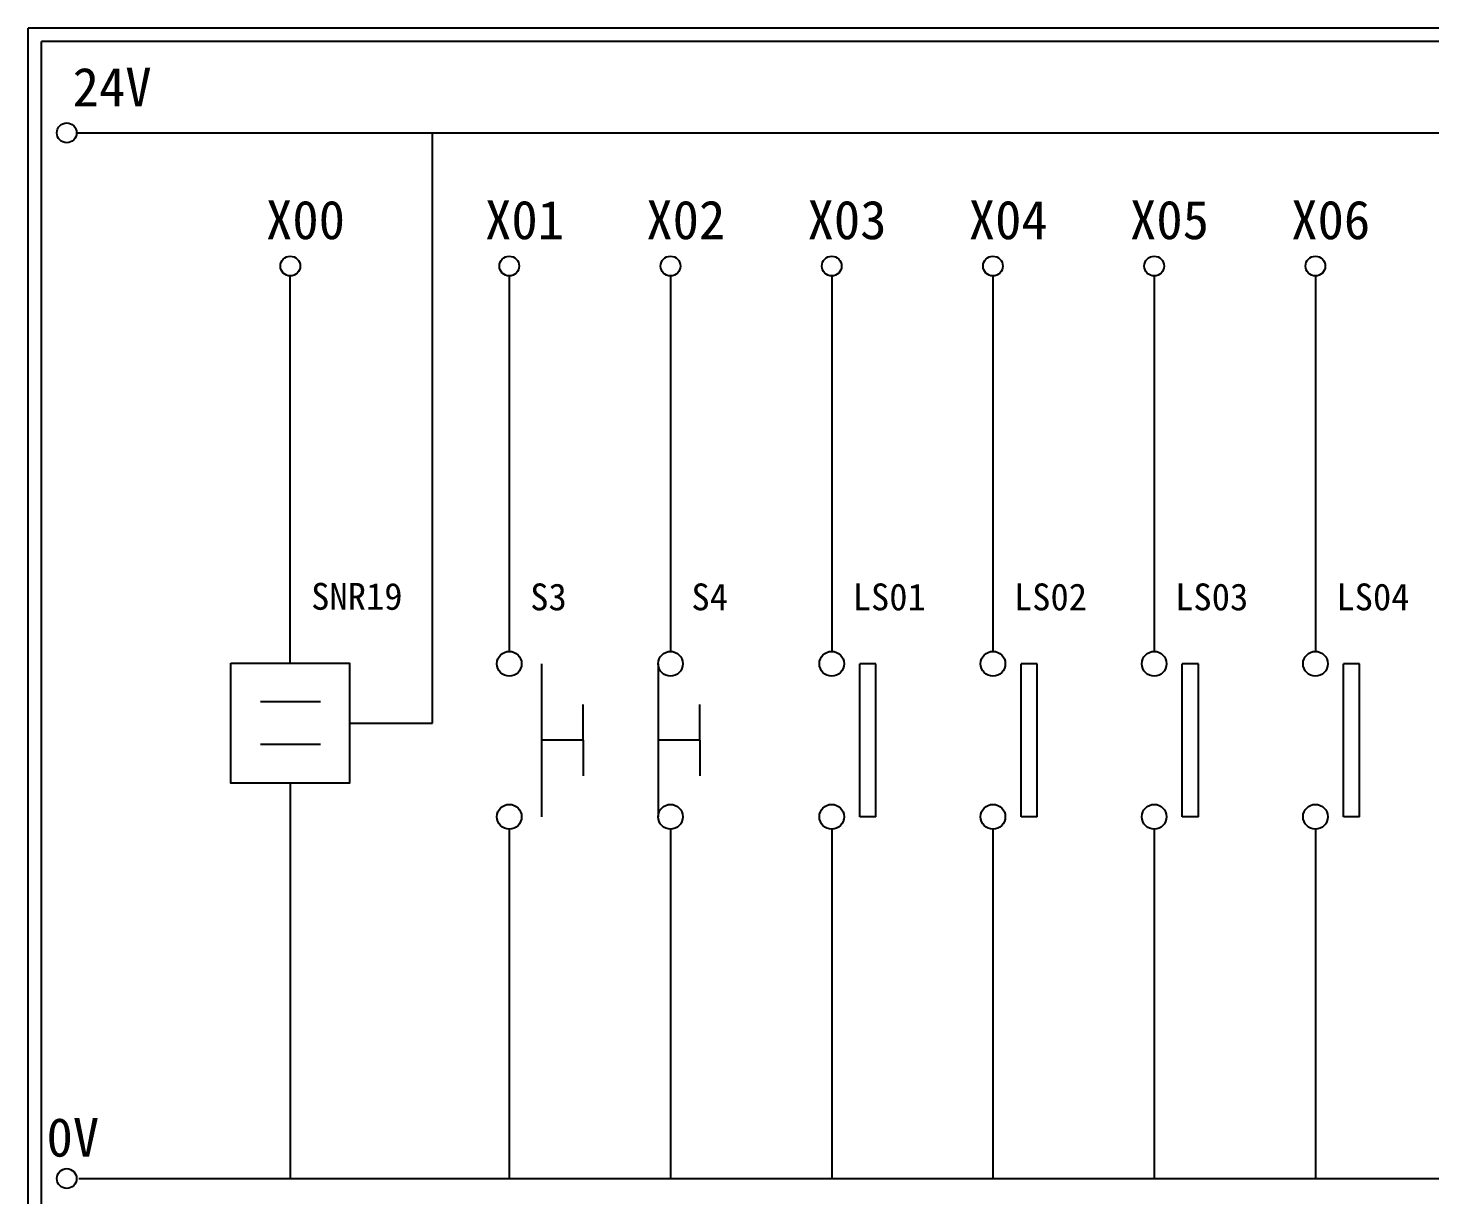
# Model space of a CAD drawing. Extents: x 325 to 612, y 3 to 207.
# Drawn here: x 325.3 to 455.7, y 98.4 to 207 of the extents above; entities that cross this region are included whole.
import ezdxf

# ---------------------------------------------------------------- set-up
doc = ezdxf.new("R2010")
doc.units = 0
doc.layers.get('0').update_dxf_attribs({"linetype": 'CONTINUOUS'})
doc.layers.add('圖框層', color=7, linetype='CONTINUOUS')
doc.layers.add('標尺寸層', color=3, linetype='CONTINUOUS')
doc.styles.add('STSL', font='kaiu.ttf')

msp = doc.modelspace()

# ---------------------------------------------------------------- linework, layer by layer
for p, q in [((362.94, 142.31), (362.94, 197.22)), ((349.72, 147.89), (349.72, 183.91)), ((404.2, 147.84), (402.7, 147.84)), ((419.2, 147.84), (417.7, 147.84)), ((434.2, 147.84), (432.7, 147.84)), ((449.2, 147.84), (447.7, 147.84)), ((376.97, 140.73), (376.97, 144.04)), ((387.81, 140.73), (387.81, 144.04)), ((355.23, 142.31), (362.94, 142.31)), ((376.97, 140.73), (376.97, 137.42)), ((387.81, 140.73), (387.81, 137.42)), ((349.72, 136.73), (349.72, 99.96)), ((404.2, 133.61), (402.7, 133.61)), ((419.2, 133.61), (417.7, 133.61)), ((434.2, 133.61), (432.7, 133.61)), ((449.2, 133.61), (447.7, 133.61))]:
    msp.add_line(p, q)
msp.add_lwpolyline([(344.2, 147.89), (355.23, 147.89), (355.23, 136.73), (344.2, 136.73)], close=True)
at = {"layer": '圖框層', "color": 7}
for p, q in [((612.32, 206.97), (325.32, 206.97)), ((325.32, 3), (325.32, 206.97)), ((611.07, 205.72), (326.57, 205.72)), ((326.57, 4.25), (326.57, 205.72))]:
    msp.add_line(p, q, dxfattribs=at)
at = {"layer": '標尺寸層', "color": 7}
for p, q in [((329.84, 197.22), (607.44, 197.22)), ((370.09, 183.91), (370.09, 148.99)), ((385.09, 183.91), (385.09, 148.99)), ((400.09, 183.91), (400.09, 148.99)), ((415.09, 183.91), (415.09, 148.99)), ((430.09, 183.91), (430.09, 148.99)), ((445.09, 183.91), (445.09, 148.99)), ((373.1, 147.84), (373.1, 133.61)), ((383.94, 147.84), (383.94, 133.61)), ((402.7, 133.61), (402.7, 147.84)), ((404.2, 133.61), (404.2, 147.84)), ((417.7, 133.61), (417.7, 147.84)), ((419.2, 133.61), (419.2, 147.84)), ((432.7, 133.61), (432.7, 147.84)), ((434.2, 133.61), (434.2, 147.84)), ((447.7, 133.61), (447.7, 147.84)), ((449.2, 133.61), (449.2, 147.84)), ((346.96, 144.34), (352.52, 144.34)), ((346.96, 140.37), (352.52, 140.37)), ((376.97, 140.73), (373.1, 140.73)), ((387.81, 140.73), (383.94, 140.73)), ((370.09, 132.46), (370.09, 99.96)), ((385.09, 132.46), (385.09, 99.96)), ((400.09, 132.46), (400.09, 99.96)), ((415.09, 132.46), (415.09, 99.96)), ((430.09, 132.46), (430.09, 99.96)), ((445.09, 132.46), (445.09, 99.96)), ((330.05, 99.96), (607.92, 99.96))]:
    msp.add_line(p, q, dxfattribs=at)
for centre, radius in [((328.92, 197.22), 0.92), ((349.72, 184.83), 0.92), ((370.09, 184.83), 0.92), ((385.09, 184.83), 0.92), ((400.09, 184.83), 0.92), ((415.09, 184.83), 0.92), ((430.09, 184.83), 0.92), ((445.09, 184.83), 0.92), ((370.09, 147.84), 1.15), ((385.09, 147.84), 1.15), ((400.09, 147.84), 1.15), ((415.09, 147.84), 1.15), ((430.09, 147.84), 1.15), ((445.09, 147.84), 1.15), ((370.09, 133.61), 1.15), ((385.09, 133.61), 1.15), ((400.09, 133.61), 1.15), ((415.09, 133.61), 1.15), ((430.09, 133.61), 1.15), ((445.09, 133.61), 1.15), ((328.92, 99.96), 0.92)]:
    msp.add_circle(centre, radius, dxfattribs=at)

# ---------------------------------------------------------------- texts
at = {"layer": '圖框層', "color": 4, "style": 'STSL'}
for s, height, p in [('24V', 3.6, (329.47, 199.68)), ('X00', 3.6, (347.46, 187.33)), ('X01', 3.6, (367.84, 187.33)), ('X02', 3.6, (382.84, 187.33)), ('X03', 3.6, (397.84, 187.33)), ('X04', 3.6, (412.84, 187.33)), ('X05', 3.6, (427.84, 187.33)), ('X06', 3.6, (442.84, 187.33)), ('SNR19', 2.5, (351.66, 152.86)), ('S3', 2.5, (372.04, 152.81)), ('S4', 2.5, (387.04, 152.81)), ('LS01', 2.5, (402.04, 152.81)), ('LS02', 2.5, (417.04, 152.81)), ('LS03', 2.5, (432.04, 152.81)), ('LS04', 2.5, (447.04, 152.81)), ('0V', 3.6, (327.04, 102))]:
    msp.add_text(s, height=height, dxfattribs=at).set_placement(p)

doc.saveas('drawing.dxf')
